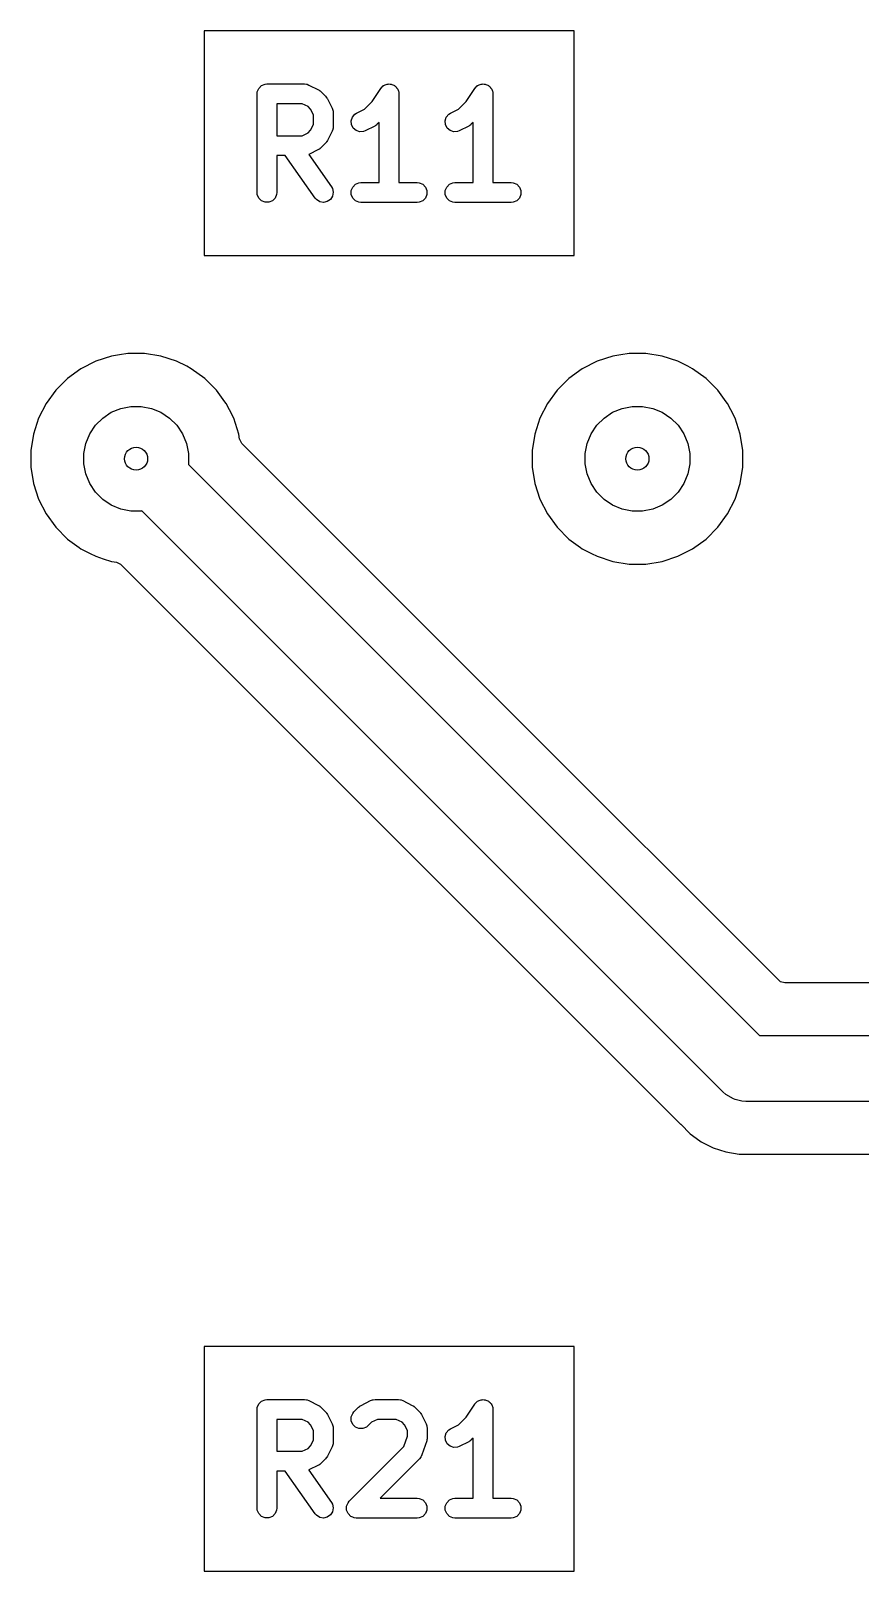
# Model space of a CAD drawing. Extents: x 20 to 124, y -124 to -20.
# Drawn here: x 48.33 to 60.94, y -68.91 to -45.49 of the extents above; entities that cross this region are included whole.
import ezdxf

# ---------------------------------------------------------------- set-up
doc = ezdxf.new("R2010")
doc.units = 0
doc.layers.add('BLACK', color=7, linetype='CONTINUOUS')
doc.layers.add('WHITE', color=7, linetype='CONTINUOUS')

msp = doc.modelspace()

# ---------------------------------------------------------------- linework, layer by layer
at = {"layer": 'BLACK', "linetype": 'CONTINUOUS'}
for p, q in [((56.588357, -45.494984), (50.963071, -45.494984)), ((50.963071, -45.494984), (50.963071, -48.911655)), ((56.588357, -45.874038), (56.588357, -45.494984)), ((56.588357, -48.910553), (56.588357, -45.874038)), ((51.793851, -46.369992), (51.835235, -46.328608)), ((51.835235, -46.328608), (51.889307, -46.30621)), ((51.889307, -46.30621), (51.918571, -46.303328)), ((51.918571, -46.303328), (52.49, -46.303328)), ((52.49, -46.303328), (52.519264, -46.30621)), ((52.519264, -46.30621), (52.524244, -46.308273)), ((52.524244, -46.308273), (52.529619, -46.308655)), ((52.529619, -46.308655), (52.557082, -46.319164)), ((52.557082, -46.319164), (52.699939, -46.390593)), ((53.651105, -46.36988), (53.669537, -46.347372)), ((53.669537, -46.347372), (53.681879, -46.339106)), ((53.681879, -46.339106), (53.692378, -46.328608)), ((53.692378, -46.328608), (53.705954, -46.322984)), ((53.705954, -46.322984), (53.718167, -46.314806)), ((53.718167, -46.314806), (53.732728, -46.311893)), ((53.732728, -46.311893), (53.74645, -46.30621)), ((53.74645, -46.30621), (53.761147, -46.30621)), ((53.761147, -46.30621), (53.775557, -46.303328)), ((53.775557, -46.303328), (53.790127, -46.30621)), ((53.790127, -46.30621), (53.804978, -46.30621)), ((53.804978, -46.30621), (53.818552, -46.311832)), ((53.818552, -46.311832), (53.832971, -46.314685)), ((53.832971, -46.314685), (53.845331, -46.322925)), ((53.845331, -46.322925), (53.85905, -46.328608)), ((53.85905, -46.328608), (53.869439, -46.338997)), ((53.869439, -46.338997), (53.88167, -46.347151)), ((53.88167, -46.347151), (53.889935, -46.359493)), ((53.889935, -46.359493), (53.900434, -46.369992)), ((55.079676, -46.36988), (55.098108, -46.347372)), ((55.098108, -46.347372), (55.11045, -46.339106)), ((55.11045, -46.339106), (55.120949, -46.328608)), ((55.120949, -46.328608), (55.134525, -46.322984)), ((55.134525, -46.322984), (55.146738, -46.314806)), ((55.146738, -46.314806), (55.161299, -46.311893)), ((55.161299, -46.311893), (55.175021, -46.30621)), ((55.175021, -46.30621), (55.189718, -46.30621)), ((55.189718, -46.30621), (55.204128, -46.303328)), ((55.204128, -46.303328), (55.218698, -46.30621)), ((55.218698, -46.30621), (55.233549, -46.30621)), ((55.233549, -46.30621), (55.247123, -46.311832)), ((55.247123, -46.311832), (55.261542, -46.314685)), ((55.261542, -46.314685), (55.273902, -46.322925)), ((55.273902, -46.322925), (55.287621, -46.328608)), ((55.287621, -46.328608), (55.29801, -46.338997)), ((55.29801, -46.338997), (55.310241, -46.347151)), ((55.310241, -46.347151), (55.318506, -46.359493)), ((55.318506, -46.359493), (55.329005, -46.369992)), ((51.768571, -46.453328), (51.771453, -46.424064)), ((51.768571, -47.953328), (51.768571, -46.453328)), ((51.771453, -46.424064), (51.793851, -46.369992)), ((52.699939, -46.390593), (52.712534, -46.398521)), ((52.712534, -46.398521), (52.716191, -46.400036)), ((52.716191, -46.400036), (52.720308, -46.403415)), ((52.720308, -46.403415), (52.724825, -46.406258)), ((52.724825, -46.406258), (52.727422, -46.409252)), ((52.727422, -46.409252), (52.738922, -46.41869)), ((52.738922, -46.41869), (52.810351, -46.490118)), ((52.810351, -46.490118), (52.819793, -46.501623)), ((52.819793, -46.501623), (52.822785, -46.504218)), ((52.822785, -46.504218), (52.825624, -46.508728)), ((52.825624, -46.508728), (52.829006, -46.512849)), ((52.829006, -46.512849), (52.830521, -46.516508)), ((52.830521, -46.516508), (52.83845, -46.529103)), ((52.83845, -46.529103), (52.909878, -46.671961)), ((53.401146, -46.687192), (53.516287, -46.572051)), ((53.516287, -46.572051), (53.650907, -46.370123)), ((53.650907, -46.370123), (53.650973, -46.370042)), ((53.650973, -46.370042), (53.650994, -46.369992)), ((53.650994, -46.369992), (53.651105, -46.36988)), ((53.900434, -46.369992), (53.906057, -46.383568)), ((53.906057, -46.383568), (53.914236, -46.395781)), ((53.914236, -46.395781), (53.917148, -46.410343)), ((53.917148, -46.410343), (53.922832, -46.424064)), ((53.922832, -46.424064), (53.925683, -46.453016)), ((53.925683, -46.453016), (53.925714, -46.45317)), ((53.925714, -46.45317), (53.925703, -46.453222)), ((53.925703, -46.453222), (53.925714, -46.453328)), ((53.925714, -46.453328), (53.925714, -47.803328)), ((54.829717, -46.687192), (54.944858, -46.572051)), ((54.944858, -46.572051), (55.079478, -46.370123)), ((55.079478, -46.370123), (55.079544, -46.370042)), ((55.079544, -46.370042), (55.079565, -46.369992)), ((55.079565, -46.369992), (55.079676, -46.36988)), ((55.329005, -46.369992), (55.334628, -46.383568)), ((55.334628, -46.383568), (55.342807, -46.395781)), ((55.342807, -46.395781), (55.345719, -46.410343)), ((55.345719, -46.410343), (55.351403, -46.424064)), ((55.351403, -46.424064), (55.354254, -46.453016)), ((55.354254, -46.453016), (55.354285, -46.45317)), ((55.354285, -46.45317), (55.354274, -46.453222)), ((55.354274, -46.453222), (55.354285, -46.453328)), ((55.354285, -46.453328), (55.354285, -47.803328)), ((52.45459, -46.603328), (52.068571, -46.603328)), ((52.068571, -46.603328), (52.068571, -47.089042)), ((52.544004, -46.648035), (52.45459, -46.603328)), ((52.581008, -46.685039), (52.544004, -46.648035)), ((52.625714, -46.774451), (52.581008, -46.685039)), ((52.625714, -46.917918), (52.625714, -46.774451)), ((52.909878, -46.671961), (52.920388, -46.699424)), ((52.920388, -46.699424), (52.920769, -46.704799)), ((52.920769, -46.704799), (52.922832, -46.709778)), ((52.922832, -46.709778), (52.925714, -46.739042)), ((52.925714, -46.739042), (52.925714, -46.953328)), ((53.198321, -46.863139), (53.216828, -46.807616)), ((53.216828, -46.807616), (53.255175, -46.763401)), ((53.255175, -46.763401), (53.280061, -46.747736)), ((53.280061, -46.747736), (53.401146, -46.687192)), ((54.626892, -46.863139), (54.645399, -46.807616)), ((54.645399, -46.807616), (54.683746, -46.763401)), ((54.683746, -46.763401), (54.708632, -46.747736)), ((54.708632, -46.747736), (54.829717, -46.687192)), ((52.45459, -47.089042), (52.544002, -47.044336)), ((52.544002, -47.044336), (52.581007, -47.007331)), ((52.581007, -47.007331), (52.625714, -46.917918)), ((52.909878, -47.020409), (52.83845, -47.163267)), ((52.920388, -46.992946), (52.909878, -47.020409)), ((52.920769, -46.98757), (52.920388, -46.992946)), ((52.922832, -46.982592), (52.920769, -46.98757)), ((52.925714, -46.953328), (52.922832, -46.982592)), ((53.20247, -46.921519), (53.198321, -46.863139)), ((53.228644, -46.973868), (53.20247, -46.921519)), ((53.272859, -47.012215), (53.228644, -46.973868)), ((53.328382, -47.030722), (53.272859, -47.012215)), ((53.386762, -47.026573), (53.328382, -47.030722)), ((53.414225, -47.016064), (53.386762, -47.026573)), ((53.557082, -46.944635), (53.414225, -47.016064)), ((53.569675, -46.936707), (53.557082, -46.944635)), ((53.573335, -46.935192), (53.569675, -46.936707)), ((53.577454, -46.93181), (53.573335, -46.935192)), ((53.581968, -46.92897), (53.577454, -46.93181)), ((53.584564, -46.925976), (53.581968, -46.92897)), ((53.596066, -46.916537), (53.584564, -46.925976)), ((53.625714, -46.886889), (53.596066, -46.916537)), ((53.625714, -47.803328), (53.625714, -46.886889)), ((54.631041, -46.921519), (54.626892, -46.863139)), ((54.657215, -46.973868), (54.631041, -46.921519)), ((54.70143, -47.012215), (54.657215, -46.973868)), ((54.756953, -47.030722), (54.70143, -47.012215)), ((54.815333, -47.026573), (54.756953, -47.030722)), ((54.842796, -47.016064), (54.815333, -47.026573)), ((54.985653, -46.944635), (54.842796, -47.016064)), ((54.998246, -46.936707), (54.985653, -46.944635)), ((55.001906, -46.935192), (54.998246, -46.936707)), ((55.006025, -46.93181), (55.001906, -46.935192)), ((55.010539, -46.92897), (55.006025, -46.93181)), ((55.013135, -46.925976), (55.010539, -46.92897)), ((55.024637, -46.916537), (55.013135, -46.925976)), ((55.054285, -46.886889), (55.024637, -46.916537)), ((55.054285, -47.803328), (55.054285, -46.886889)), ((52.068571, -47.089042), (52.45459, -47.089042)), ((52.712532, -47.29385), (52.699939, -47.301778)), ((52.716192, -47.292335), (52.712532, -47.29385)), ((52.720311, -47.288953), (52.716192, -47.292335)), ((52.724825, -47.286113), (52.720311, -47.288953)), ((52.727421, -47.283119), (52.724825, -47.286113)), ((52.738923, -47.27368), (52.727421, -47.283119)), ((52.810352, -47.202251), (52.738923, -47.27368)), ((52.819793, -47.190746), (52.810352, -47.202251)), ((52.822785, -47.188152), (52.819793, -47.190746)), ((52.825623, -47.183642), (52.822785, -47.188152)), ((52.829007, -47.17952), (52.825623, -47.183642)), ((52.830523, -47.175858), (52.829007, -47.17952)), ((52.83845, -47.163267), (52.830523, -47.175858)), ((52.197616, -47.389042), (52.068571, -47.389042)), ((52.068571, -47.389042), (52.068571, -47.953328)), ((52.652829, -48.039347), (52.197616, -47.389042)), ((52.557082, -47.373206), (52.553647, -47.37452)), ((52.553647, -47.37452), (52.898599, -47.867309)), ((52.699939, -47.301778), (52.557082, -47.373206)), ((51.771453, -47.982592), (51.768571, -47.953328)), ((51.793851, -48.036664), (51.771453, -47.982592)), ((52.065689, -47.982592), (52.043291, -48.036664)), ((52.068571, -47.953328), (52.065689, -47.982592)), ((52.898599, -47.867309), (52.91302, -47.892935)), ((52.91302, -47.892935), (52.925679, -47.950077)), ((52.925679, -47.950077), (52.915508, -48.007713)), ((53.200025, -47.924064), (53.222423, -47.869992)), ((53.200025, -47.982592), (53.200025, -47.924064)), ((53.222423, -48.036664), (53.200025, -47.982592)), ((53.222423, -47.869992), (53.263807, -47.828608)), ((53.263807, -47.828608), (53.317879, -47.80621)), ((53.317879, -47.80621), (53.347143, -47.803328)), ((53.347143, -47.803328), (53.625714, -47.803328)), ((53.925714, -47.803328), (54.204286, -47.803328)), ((54.204286, -47.803328), (54.23355, -47.80621)), ((54.23355, -47.80621), (54.287622, -47.828608)), ((54.287622, -47.828608), (54.329006, -47.869992)), ((54.329006, -47.869992), (54.351404, -47.924064)), ((54.351404, -47.982592), (54.329006, -48.036664)), ((54.351404, -47.924064), (54.351404, -47.982592)), ((54.628596, -47.924064), (54.650994, -47.869992)), ((54.628596, -47.982592), (54.628596, -47.924064)), ((54.650994, -48.036664), (54.628596, -47.982592)), ((54.650994, -47.869992), (54.692378, -47.828608)), ((54.692378, -47.828608), (54.74645, -47.80621)), ((54.74645, -47.80621), (54.775714, -47.803328)), ((54.775714, -47.803328), (55.054285, -47.803328)), ((55.354285, -47.803328), (55.632857, -47.803328)), ((55.632857, -47.803328), (55.662121, -47.80621)), ((55.662121, -47.80621), (55.716193, -47.828608)), ((55.716193, -47.828608), (55.757577, -47.869992)), ((55.757577, -47.869992), (55.779975, -47.924064)), ((55.779975, -47.982592), (55.757577, -48.036664)), ((55.779975, -47.924064), (55.779975, -47.982592)), ((51.835235, -48.078048), (51.793851, -48.036664)), ((51.889307, -48.100446), (51.835235, -48.078048)), ((51.947835, -48.100446), (51.889307, -48.100446)), ((52.001907, -48.078048), (51.947835, -48.100446)), ((52.043291, -48.036664), (52.001907, -48.078048)), ((52.671972, -48.061669), (52.652829, -48.039347)), ((52.721329, -48.093122), (52.671972, -48.061669)), ((52.778965, -48.103293), (52.721329, -48.093122)), ((52.836107, -48.090634), (52.778965, -48.103293)), ((52.884055, -48.05707), (52.836107, -48.090634)), ((52.915508, -48.007713), (52.884055, -48.05707)), ((53.263807, -48.078048), (53.222423, -48.036664)), ((53.317879, -48.100446), (53.263807, -48.078048)), ((53.347143, -48.103328), (53.317879, -48.100446)), ((54.204286, -48.103328), (53.347143, -48.103328)), ((54.23355, -48.100446), (54.204286, -48.103328)), ((54.287622, -48.078048), (54.23355, -48.100446)), ((54.329006, -48.036664), (54.287622, -48.078048)), ((54.692378, -48.078048), (54.650994, -48.036664)), ((54.74645, -48.100446), (54.692378, -48.078048)), ((54.775714, -48.103328), (54.74645, -48.100446)), ((55.632857, -48.103328), (54.775714, -48.103328)), ((55.662121, -48.100446), (55.632857, -48.103328)), ((55.716193, -48.078048), (55.662121, -48.100446)), ((55.757577, -48.036664), (55.716193, -48.078048)), ((50.963071, -48.911655), (56.588357, -48.911655)), ((56.588357, -48.911655), (56.588357, -48.910553)), ((49.315616, -50.51676), (49.091151, -50.631132)), ((49.555214, -50.43891), (49.315616, -50.51676)), ((49.679626, -50.419205), (49.555214, -50.43891)), ((49.804038, -50.3995), (49.679626, -50.419205)), ((50.055962, -50.3995), (49.804038, -50.3995)), ((50.304785, -50.43891), (50.055962, -50.3995)), ((50.544383, -50.51676), (50.304785, -50.43891)), ((50.698747, -50.595413), (50.544383, -50.51676)), ((56.935616, -50.51676), (56.711151, -50.631132)), ((57.175214, -50.43891), (56.935616, -50.51676)), ((57.299626, -50.419205), (57.175214, -50.43891)), ((57.424038, -50.3995), (57.299626, -50.419205)), ((57.675962, -50.3995), (57.424038, -50.3995)), ((57.924785, -50.43891), (57.675962, -50.3995)), ((58.164383, -50.51676), (57.924785, -50.43891)), ((58.318747, -50.595413), (58.164383, -50.51676)), ((48.887345, -50.779205), (48.709205, -50.957345)), ((48.88735, -50.779201), (48.887345, -50.779205)), ((49.091151, -50.631132), (48.88735, -50.779201)), ((50.768845, -50.63113), (50.698747, -50.595413)), ((50.768847, -50.631131), (50.768845, -50.63113)), ((50.768848, -50.631132), (50.768847, -50.631131)), ((50.972649, -50.779201), (50.768848, -50.631132)), ((50.972654, -50.779205), (50.972649, -50.779201)), ((51.150794, -50.957345), (50.972654, -50.779205)), ((56.507345, -50.779205), (56.329205, -50.957345)), ((56.50735, -50.779201), (56.507345, -50.779205)), ((56.711151, -50.631132), (56.50735, -50.779201)), ((58.388845, -50.63113), (58.318747, -50.595413)), ((58.388847, -50.631131), (58.388845, -50.63113)), ((58.388848, -50.631132), (58.388847, -50.631131)), ((58.592649, -50.779201), (58.388848, -50.631132)), ((58.592654, -50.779205), (58.592649, -50.779201)), ((58.770794, -50.957345), (58.592654, -50.779205)), ((48.709201, -50.95735), (48.561132, -51.161151)), ((48.709205, -50.957345), (48.709201, -50.95735)), ((51.150798, -50.95735), (51.150794, -50.957345)), ((51.279952, -51.135117), (51.150798, -50.95735)), ((56.329201, -50.95735), (56.181132, -51.161151)), ((56.329205, -50.957345), (56.329201, -50.95735)), ((58.770798, -50.95735), (58.770794, -50.957345)), ((58.899952, -51.135117), (58.770798, -50.95735)), ((48.561132, -51.161151), (48.44676, -51.385616)), ((49.552883, -51.294463), (49.697772, -51.234448)), ((49.697772, -51.234448), (49.851586, -51.203852)), ((49.851586, -51.203852), (50.008414, -51.203852)), ((50.008414, -51.203852), (50.162228, -51.234448)), ((50.162228, -51.234448), (50.307117, -51.294463)), ((51.29887, -51.161155), (51.279952, -51.135117)), ((51.348693, -51.258939), (51.29887, -51.161155)), ((51.413239, -51.385616), (51.348693, -51.258939)), ((56.181132, -51.161151), (56.06676, -51.385616)), ((57.172883, -51.294463), (57.317772, -51.234448)), ((57.317772, -51.234448), (57.471586, -51.203852)), ((57.471586, -51.203852), (57.628414, -51.203852)), ((57.628414, -51.203852), (57.782228, -51.234448)), ((57.782228, -51.234448), (57.927117, -51.294463)), ((58.91887, -51.161155), (58.899952, -51.135117)), ((58.968693, -51.258939), (58.91887, -51.161155)), ((59.033239, -51.385616), (58.968693, -51.258939)), ((48.44676, -51.385616), (48.36891, -51.625214)), ((49.224463, -51.622883), (49.311592, -51.492485)), ((49.311592, -51.492485), (49.422485, -51.381592)), ((49.422485, -51.381592), (49.552883, -51.294463)), ((50.307117, -51.294463), (50.437515, -51.381592)), ((50.437515, -51.381592), (50.548408, -51.492485)), ((50.548408, -51.492485), (50.635537, -51.622883)), ((51.49109, -51.625214), (51.413239, -51.385616)), ((56.06676, -51.385616), (55.98891, -51.625214)), ((56.844463, -51.622883), (56.931592, -51.492485)), ((56.931592, -51.492485), (57.042485, -51.381592)), ((57.042485, -51.381592), (57.172883, -51.294463)), ((57.927117, -51.294463), (58.057515, -51.381592)), ((58.057515, -51.381592), (58.168408, -51.492485)), ((58.168408, -51.492485), (58.255537, -51.622883)), ((59.033239, -51.385618), (59.033239, -51.385616)), ((59.033241, -51.385621), (59.033239, -51.385618)), ((59.11109, -51.625215), (59.033241, -51.385621)), ((48.36891, -51.625214), (48.3295, -51.874038)), ((49.164448, -51.767772), (49.224463, -51.622883)), ((50.635537, -51.622883), (50.695552, -51.767772)), ((51.502983, -51.700306), (51.49109, -51.625214)), ((51.50429, -51.707267), (51.502983, -51.700306)), ((51.537775, -51.76859), (51.50429, -51.707267)), ((55.98891, -51.625214), (55.9495, -51.874038)), ((56.784448, -51.767772), (56.844463, -51.622883)), ((58.255537, -51.622883), (58.315552, -51.767772)), ((59.1505, -51.874038), (59.11109, -51.625215)), ((48.3295, -51.874038), (48.3295, -52.125961)), ((49.133852, -51.921586), (49.164448, -51.767772)), ((49.133852, -52.078414), (49.133852, -51.921586)), ((50.695552, -51.767772), (50.726148, -51.921586)), ((50.726148, -51.921586), (50.726148, -52.078414)), ((51.643223, -51.874038), (51.537775, -51.76859)), ((54.680839, -54.911655), (51.643223, -51.874038)), ((55.9495, -51.874038), (55.9495, -52.125961)), ((56.753852, -51.921586), (56.784448, -51.767772)), ((56.753852, -52.078414), (56.753852, -51.921586)), ((58.315552, -51.767772), (58.346148, -51.921586)), ((58.346148, -51.921586), (58.346148, -52.078414)), ((59.1505, -52.125962), (59.1505, -51.874038)), ((48.3295, -52.125961), (48.36891, -52.374785)), ((49.164448, -52.232228), (49.133852, -52.078414)), ((50.726148, -52.078414), (50.724384, -52.087278)), ((50.724384, -52.087278), (59.407107, -60.77)), ((55.9495, -52.125961), (55.98891, -52.374785)), ((56.784448, -52.232228), (56.753852, -52.078414)), ((58.346148, -52.078414), (58.315552, -52.232228)), ((59.11109, -52.374785), (59.1505, -52.125962)), ((48.36891, -52.374785), (48.44676, -52.614383)), ((49.224463, -52.377117), (49.164448, -52.232228)), ((49.311592, -52.507515), (49.224463, -52.377117)), ((55.98891, -52.374785), (56.06676, -52.614383)), ((56.844463, -52.377117), (56.784448, -52.232228)), ((56.931592, -52.507515), (56.844463, -52.377117)), ((58.255537, -52.377117), (58.168408, -52.507515)), ((58.315552, -52.232228), (58.255537, -52.377117)), ((59.033241, -52.614379), (59.11109, -52.374785)), ((48.44676, -52.614383), (48.561132, -52.838848)), ((49.422485, -52.618408), (49.311592, -52.507515)), ((49.552883, -52.705537), (49.422485, -52.618408)), ((56.06676, -52.614383), (56.181132, -52.838848)), ((57.042485, -52.618408), (56.931592, -52.507515)), ((57.172883, -52.705537), (57.042485, -52.618408)), ((58.057515, -52.618408), (57.927117, -52.705537)), ((58.168408, -52.507515), (58.057515, -52.618408)), ((58.91887, -52.838845), (59.033241, -52.614379)), ((48.561132, -52.838848), (48.709201, -53.042649)), ((49.697772, -52.765552), (49.552883, -52.705537)), ((49.851586, -52.796148), (49.697772, -52.765552)), ((50.008414, -52.796148), (49.851586, -52.796148)), ((50.017278, -52.794384), (50.008414, -52.796148)), ((58.846447, -61.623554), (50.017278, -52.794384)), ((56.181132, -52.838848), (56.329201, -53.042649)), ((57.317772, -52.765552), (57.172883, -52.705537)), ((57.471586, -52.796148), (57.317772, -52.765552)), ((57.628414, -52.796148), (57.471586, -52.796148)), ((57.782228, -52.765552), (57.628414, -52.796148)), ((57.927117, -52.705537), (57.782228, -52.765552)), ((58.770793, -53.042656), (58.91887, -52.838845)), ((48.709201, -53.042649), (48.709205, -53.042654)), ((48.709205, -53.042654), (48.887345, -53.220794)), ((56.329201, -53.042649), (56.329205, -53.042654)), ((56.329205, -53.042654), (56.507345, -53.220794)), ((58.592656, -53.220793), (58.770793, -53.042656)), ((48.887345, -53.220794), (48.88735, -53.220798)), ((48.88735, -53.220798), (49.065117, -53.349952)), ((49.065117, -53.349952), (49.091155, -53.36887)), ((49.091155, -53.36887), (49.234184, -53.441747)), ((56.507345, -53.220794), (56.50735, -53.220798)), ((56.50735, -53.220798), (56.685117, -53.349952)), ((56.685117, -53.349952), (56.711155, -53.36887)), ((56.711155, -53.36887), (56.854184, -53.441747)), ((58.164379, -53.483241), (58.388845, -53.36887)), ((58.388845, -53.36887), (58.592656, -53.220793)), ((49.234184, -53.441747), (49.315616, -53.483239)), ((49.315616, -53.483239), (49.315618, -53.483239)), ((49.315618, -53.483239), (49.315621, -53.483241)), ((49.315621, -53.483241), (49.428993, -53.520078)), ((49.428993, -53.520078), (49.555214, -53.56109)), ((49.555214, -53.56109), (49.594439, -53.567302)), ((49.594439, -53.567302), (49.630306, -53.572983)), ((49.630306, -53.572983), (49.693441, -53.602912)), ((49.693441, -53.602912), (49.69859, -53.607775)), ((49.69859, -53.607775), (58.204908, -62.114092)), ((56.854184, -53.441747), (56.935616, -53.483239)), ((56.935616, -53.483239), (56.935618, -53.483239)), ((56.935618, -53.483239), (56.935621, -53.483241)), ((56.935621, -53.483241), (57.175215, -53.56109)), ((57.175215, -53.56109), (57.424038, -53.6005)), ((57.424038, -53.6005), (57.424039, -53.6005)), ((57.424039, -53.6005), (57.675961, -53.6005)), ((57.675961, -53.6005), (57.675962, -53.6005)), ((57.675962, -53.6005), (57.924785, -53.56109)), ((57.924785, -53.56109), (58.164379, -53.483241)), ((55.584399, -55.815215), (54.680839, -54.911655)), ((57.643222, -57.874038), (55.584399, -55.815215)), ((57.726031, -57.956847), (57.643222, -57.874038)), ((59.702365, -59.933181), (57.726031, -57.956847)), ((59.723007, -59.949815), (59.702365, -59.933181)), ((59.790046, -59.9695), (59.723007, -59.949815)), ((76.208858, -59.9695), (59.790046, -59.9695)), ((59.407107, -60.77), (76.906571, -60.77)), ((58.895603, -61.666661), (58.846447, -61.623554)), ((58.895619, -61.666677), (58.895603, -61.666661)), ((59.008658, -61.73194), (58.895619, -61.666677)), ((59.035301, -61.739079), (59.008658, -61.73194)), ((59.134737, -61.765723), (59.035301, -61.739079)), ((59.134752, -61.765723), (59.134737, -61.765723)), ((59.2, -61.77), (59.134752, -61.765723)), ((76.906571, -61.77), (59.2, -61.77)), ((58.204908, -62.114092), (58.204922, -62.114107)), ((58.204922, -62.114107), (58.208033, -62.117218)), ((58.208033, -62.117218), (58.208034, -62.117219)), ((58.208034, -62.117219), (58.352781, -62.261966)), ((58.352781, -62.261966), (58.352784, -62.261968)), ((58.352784, -62.261968), (58.352785, -62.261969)), ((58.352785, -62.261969), (58.441957, -62.326756)), ((58.441957, -62.326756), (58.441959, -62.326757)), ((58.441959, -62.326757), (58.441962, -62.326759)), ((58.441962, -62.326759), (58.51839, -62.382287)), ((58.51839, -62.382287), (58.607847, -62.427867)), ((58.607847, -62.427867), (58.700781, -62.475221)), ((58.700781, -62.475221), (58.700784, -62.475222)), ((58.700784, -62.475222), (58.798124, -62.506849)), ((58.798124, -62.506849), (58.895466, -62.538477)), ((58.895466, -62.538477), (59.097648, -62.5705)), ((59.097648, -62.5705), (59.097649, -62.5705)), ((59.097649, -62.5705), (59.302352, -62.5705)), ((59.302352, -62.5705), (76.208858, -62.5705)), ((56.588357, -65.494984), (50.963071, -65.494984)), ((50.963071, -65.494984), (50.963071, -68.911655)), ((56.588357, -65.874038), (56.588357, -65.494984)), ((56.588357, -68.911655), (56.588357, -65.874038)), ((51.768571, -66.453328), (51.771453, -66.424064)), ((51.768571, -67.953328), (51.768571, -66.453328)), ((51.771453, -66.424064), (51.793851, -66.369992)), ((51.793851, -66.369992), (51.835235, -66.328608)), ((51.835235, -66.328608), (51.889307, -66.30621)), ((51.889307, -66.30621), (51.918571, -66.303328)), ((51.918571, -66.303328), (52.49, -66.303328)), ((52.49, -66.303328), (52.519264, -66.30621)), ((52.519264, -66.30621), (52.524244, -66.308273)), ((52.524244, -66.308273), (52.529619, -66.308655)), ((52.529619, -66.308655), (52.557082, -66.319164)), ((52.557082, -66.319164), (52.699939, -66.390593)), ((52.699939, -66.390593), (52.712534, -66.398521)), ((52.712534, -66.398521), (52.716191, -66.400036)), ((52.716191, -66.400036), (52.720308, -66.403415)), ((52.720308, -66.403415), (52.724825, -66.406258)), ((52.724825, -66.406258), (52.727422, -66.409252)), ((52.727422, -66.409252), (52.738922, -66.41869)), ((52.738922, -66.41869), (52.810351, -66.490118)), ((52.810351, -66.490118), (52.819793, -66.501623)), ((52.819793, -66.501623), (52.822785, -66.504218)), ((53.222422, -66.51285), (53.241077, -66.490119)), ((53.241077, -66.490119), (53.312505, -66.418691)), ((53.312505, -66.418691), (53.324007, -66.40925)), ((53.324007, -66.40925), (53.326603, -66.406258)), ((53.326603, -66.406258), (53.331112, -66.403419)), ((53.331112, -66.403419), (53.335235, -66.400036)), ((53.335235, -66.400036), (53.338897, -66.398519)), ((53.338897, -66.398519), (53.351489, -66.390593)), ((53.351489, -66.390593), (53.494347, -66.319164)), ((53.494347, -66.319164), (53.52181, -66.308654)), ((53.52181, -66.308654), (53.527187, -66.308271)), ((53.527187, -66.308271), (53.532165, -66.30621)), ((53.532165, -66.30621), (53.561429, -66.303328)), ((53.561429, -66.303328), (53.918571, -66.303328)), ((53.918571, -66.303328), (53.947835, -66.30621)), ((53.947835, -66.30621), (53.952812, -66.308271)), ((53.952812, -66.308271), (53.95819, -66.308654)), ((53.95819, -66.308654), (53.985653, -66.319164)), ((53.985653, -66.319164), (54.128511, -66.390593)), ((54.128511, -66.390593), (54.141104, -66.39852)), ((54.141104, -66.39852), (54.144764, -66.400036)), ((54.144764, -66.400036), (54.148883, -66.403417)), ((54.148883, -66.403417), (54.153397, -66.406258)), ((54.153397, -66.406258), (54.155993, -66.409251)), ((54.155993, -66.409251), (54.167495, -66.418691)), ((54.167495, -66.418691), (54.238923, -66.490119)), ((54.238923, -66.490119), (54.248363, -66.501621)), ((54.248363, -66.501621), (54.251356, -66.504217)), ((54.944858, -66.572051), (55.079478, -66.370123)), ((55.079478, -66.370123), (55.079544, -66.370042)), ((55.079544, -66.370042), (55.079565, -66.369992)), ((55.079565, -66.369992), (55.079676, -66.36988)), ((55.079676, -66.36988), (55.098108, -66.347372)), ((55.098108, -66.347372), (55.11045, -66.339106)), ((55.11045, -66.339106), (55.120949, -66.328608)), ((55.120949, -66.328608), (55.134525, -66.322984)), ((55.134525, -66.322984), (55.146738, -66.314806)), ((55.146738, -66.314806), (55.161299, -66.311893)), ((55.161299, -66.311893), (55.175021, -66.30621)), ((55.175021, -66.30621), (55.189718, -66.30621)), ((55.189718, -66.30621), (55.204128, -66.303328)), ((55.204128, -66.303328), (55.218698, -66.30621)), ((55.218698, -66.30621), (55.233549, -66.30621)), ((55.233549, -66.30621), (55.247123, -66.311832)), ((55.247123, -66.311832), (55.261542, -66.314685)), ((55.261542, -66.314685), (55.273902, -66.322925)), ((55.273902, -66.322925), (55.287621, -66.328608)), ((55.287621, -66.328608), (55.29801, -66.338997)), ((55.29801, -66.338997), (55.310241, -66.347151)), ((55.310241, -66.347151), (55.318506, -66.359493)), ((55.318506, -66.359493), (55.329005, -66.369992)), ((55.329005, -66.369992), (55.334628, -66.383568)), ((55.334628, -66.383568), (55.342807, -66.395781)), ((55.342807, -66.395781), (55.345719, -66.410343)), ((55.345719, -66.410343), (55.351403, -66.424064)), ((55.351403, -66.424064), (55.354254, -66.453016)), ((55.354254, -66.453016), (55.354285, -66.45317)), ((55.354285, -66.45317), (55.354274, -66.453222)), ((55.354274, -66.453222), (55.354285, -66.453328)), ((55.354285, -66.453328), (55.354285, -67.803328)), ((52.45459, -66.603328), (52.068571, -66.603328)), ((52.068571, -66.603328), (52.068571, -67.089042)), ((52.544004, -66.648035), (52.45459, -66.603328)), ((52.581008, -66.685039), (52.544004, -66.648035)), ((52.625714, -66.774451), (52.581008, -66.685039)), ((52.822785, -66.504218), (52.825624, -66.508728)), ((52.825624, -66.508728), (52.829006, -66.512849)), ((52.829006, -66.512849), (52.830521, -66.516508)), ((52.830521, -66.516508), (52.83845, -66.529103)), ((52.83845, -66.529103), (52.909878, -66.671961)), ((52.909878, -66.671961), (52.920388, -66.699424)), ((52.920388, -66.699424), (52.920769, -66.704799)), ((52.920769, -66.704799), (52.922832, -66.709778)), ((52.922832, -66.709778), (52.925714, -66.739042)), ((53.200025, -66.566922), (53.222422, -66.51285)), ((53.200025, -66.625448), (53.200025, -66.566922)), ((53.222422, -66.67952), (53.200025, -66.625448)), ((53.263808, -66.720906), (53.222422, -66.67952)), ((53.31788, -66.743303), (53.263808, -66.720906)), ((53.430478, -66.720906), (53.376406, -66.743303)), ((53.453209, -66.702251), (53.430478, -66.720906)), ((53.507425, -66.648035), (53.453209, -66.702251)), ((53.596839, -66.603328), (53.507425, -66.648035)), ((53.883161, -66.603328), (53.596839, -66.603328)), ((53.972575, -66.648035), (53.883161, -66.603328)), ((54.009579, -66.685039), (53.972575, -66.648035)), ((54.054286, -66.774452), (54.009579, -66.685039)), ((54.251356, -66.504217), (54.254194, -66.508726)), ((54.254194, -66.508726), (54.257578, -66.512849)), ((54.257578, -66.512849), (54.259094, -66.516511)), ((54.259094, -66.516511), (54.267021, -66.529103)), ((54.267021, -66.529103), (54.33845, -66.671959)), ((54.33845, -66.671959), (54.348959, -66.699423)), ((54.348959, -66.699423), (54.34934, -66.704797)), ((54.34934, -66.704797), (54.351404, -66.709778)), ((54.351404, -66.709778), (54.354286, -66.739042)), ((54.708632, -66.747736), (54.829717, -66.687192)), ((54.829717, -66.687192), (54.944858, -66.572051)), ((52.581007, -67.007331), (52.625714, -66.917918)), ((52.625714, -66.917918), (52.625714, -66.774451)), ((52.925714, -66.953328), (52.922832, -66.982592)), ((52.925714, -66.739042), (52.925714, -66.953328)), ((53.376406, -66.743303), (53.31788, -66.743303)), ((54.001752, -67.015157), (54.054286, -66.857559)), ((54.054286, -66.857559), (54.054286, -66.774452)), ((54.346588, -66.929335), (54.275159, -67.14362)), ((54.349887, -66.914825), (54.346588, -66.929335)), ((54.351404, -66.911164), (54.349887, -66.914825)), ((54.351926, -66.905855), (54.351404, -66.911164)), ((54.353108, -66.900661), (54.351926, -66.905855)), ((54.354286, -66.8819), (54.352827, -66.896711)), ((54.352827, -66.896711), (54.353108, -66.900661)), ((54.354286, -66.739042), (54.354286, -66.8819)), ((54.626892, -66.863139), (54.645399, -66.807616)), ((54.631041, -66.921519), (54.626892, -66.863139)), ((54.657215, -66.973868), (54.631041, -66.921519)), ((54.645399, -66.807616), (54.683746, -66.763401)), ((54.683746, -66.763401), (54.708632, -66.747736)), ((54.985653, -66.944635), (54.842796, -67.016064)), ((54.998246, -66.936707), (54.985653, -66.944635)), ((55.001906, -66.935192), (54.998246, -66.936707)), ((55.006025, -66.93181), (55.001906, -66.935192)), ((55.010539, -66.92897), (55.006025, -66.93181)), ((55.013135, -66.925976), (55.010539, -66.92897)), ((55.024637, -66.916537), (55.013135, -66.925976)), ((55.054285, -66.886889), (55.024637, -66.916537)), ((55.054285, -67.803328), (55.054285, -66.886889)), ((52.068571, -67.089042), (52.45459, -67.089042)), ((52.45459, -67.089042), (52.544002, -67.044336)), ((52.544002, -67.044336), (52.581007, -67.007331)), ((52.810352, -67.202251), (52.738923, -67.27368)), ((52.819793, -67.190746), (52.810352, -67.202251)), ((52.822785, -67.188152), (52.819793, -67.190746)), ((52.825623, -67.183642), (52.822785, -67.188152)), ((52.829007, -67.17952), (52.825623, -67.183642)), ((52.830523, -67.175858), (52.829007, -67.17952)), ((52.83845, -67.163267), (52.830523, -67.175858)), ((52.909878, -67.020409), (52.83845, -67.163267)), ((52.920388, -66.992946), (52.909878, -67.020409)), ((52.920769, -66.98757), (52.920388, -66.992946)), ((52.922832, -66.982592), (52.920769, -66.98757)), ((53.169648, -67.847262), (54.001752, -67.015157)), ((54.238923, -67.202251), (53.637846, -67.803328)), ((54.257578, -67.179521), (54.238923, -67.202251)), ((54.259641, -67.174539), (54.257578, -67.179521)), ((54.263171, -67.17047), (54.259641, -67.174539)), ((54.275159, -67.14362), (54.263171, -67.17047)), ((54.70143, -67.012215), (54.657215, -66.973868)), ((54.756953, -67.030722), (54.70143, -67.012215)), ((54.815333, -67.026573), (54.756953, -67.030722)), ((54.842796, -67.016064), (54.815333, -67.026573)), ((52.197616, -67.389042), (52.068571, -67.389042)), ((52.068571, -67.389042), (52.068571, -67.953328)), ((52.652829, -68.039347), (52.197616, -67.389042)), ((52.557082, -67.373206), (52.553647, -67.37452)), ((52.553647, -67.37452), (52.898599, -67.867309)), ((52.699939, -67.301778), (52.557082, -67.373206)), ((52.712532, -67.29385), (52.699939, -67.301778)), ((52.716192, -67.292335), (52.712532, -67.29385)), ((52.720311, -67.288953), (52.716192, -67.292335)), ((52.724825, -67.286113), (52.720311, -67.288953)), ((52.727421, -67.283119), (52.724825, -67.286113)), ((52.738923, -67.27368), (52.727421, -67.283119)), ((52.898599, -67.867309), (52.91302, -67.892935)), ((52.91302, -67.892935), (52.925679, -67.950077)), ((53.128596, -67.924065), (53.150993, -67.869993)), ((53.150993, -67.869993), (53.169648, -67.847262)), ((53.637846, -67.803328), (54.204286, -67.803328)), ((54.204286, -67.803328), (54.23355, -67.80621)), ((54.23355, -67.80621), (54.287622, -67.828608)), ((54.287622, -67.828608), (54.329006, -67.869992)), ((54.329006, -67.869992), (54.351404, -67.924064)), ((54.628596, -67.924064), (54.650994, -67.869992)), ((54.650994, -67.869992), (54.692378, -67.828608)), ((54.692378, -67.828608), (54.74645, -67.80621)), ((54.74645, -67.80621), (54.775714, -67.803328)), ((54.775714, -67.803328), (55.054285, -67.803328)), ((55.354285, -67.803328), (55.632857, -67.803328)), ((55.632857, -67.803328), (55.662121, -67.80621)), ((55.662121, -67.80621), (55.716193, -67.828608)), ((55.716193, -67.828608), (55.757577, -67.869992)), ((55.757577, -67.869992), (55.779975, -67.924064)), ((51.771453, -67.982592), (51.768571, -67.953328)), ((51.793851, -68.036664), (51.771453, -67.982592)), ((51.835235, -68.078048), (51.793851, -68.036664)), ((51.889307, -68.100446), (51.835235, -68.078048)), ((51.947835, -68.100446), (51.889307, -68.100446)), ((52.001907, -68.078048), (51.947835, -68.100446)), ((52.043291, -68.036664), (52.001907, -68.078048)), ((52.065689, -67.982592), (52.043291, -68.036664)), ((52.068571, -67.953328), (52.065689, -67.982592)), ((52.671972, -68.061669), (52.652829, -68.039347)), ((52.721329, -68.093122), (52.671972, -68.061669)), ((52.778965, -68.103293), (52.721329, -68.093122)), ((52.836107, -68.090634), (52.778965, -68.103293)), ((52.884055, -68.05707), (52.836107, -68.090634)), ((52.915508, -68.007713), (52.884055, -68.05707)), ((52.925679, -67.950077), (52.915508, -68.007713)), ((53.128596, -67.982591), (53.128596, -67.924065)), ((53.150993, -68.036663), (53.128596, -67.982591)), ((53.192379, -68.078049), (53.150993, -68.036663)), ((53.222762, -68.090634), (53.192379, -68.078049)), ((53.24645, -68.100446), (53.222762, -68.090634)), ((53.275714, -68.103328), (53.24645, -68.100446)), ((54.204286, -68.103328), (53.275714, -68.103328)), ((54.23355, -68.100446), (54.204286, -68.103328)), ((54.287622, -68.078048), (54.23355, -68.100446)), ((54.329006, -68.036664), (54.287622, -68.078048)), ((54.351404, -67.982592), (54.329006, -68.036664)), ((54.351404, -67.924064), (54.351404, -67.982592)), ((54.628596, -67.982592), (54.628596, -67.924064)), ((54.650994, -68.036664), (54.628596, -67.982592)), ((54.692378, -68.078048), (54.650994, -68.036664)), ((54.74645, -68.100446), (54.692378, -68.078048)), ((54.775714, -68.103328), (54.74645, -68.100446)), ((55.632857, -68.103328), (54.775714, -68.103328)), ((55.662121, -68.100446), (55.632857, -68.103328)), ((55.716193, -68.078048), (55.662121, -68.100446)), ((55.757577, -68.036664), (55.716193, -68.078048)), ((55.779975, -67.982592), (55.757577, -68.036664)), ((55.779975, -67.924064), (55.779975, -67.982592)), ((50.963071, -68.911655), (56.588357, -68.911655))]:
    msp.add_line(p, q, dxfattribs=at)
at = {"layer": 'BLACK'}
for centre in [(49.93, -52), (57.55, -52)]:
    msp.add_circle(centre, 0.175, dxfattribs=at)
at = {"layer": 'WHITE'}
for centre in [(49.93, -52), (57.55, -52)]:
    msp.add_circle(centre, 0.175, dxfattribs=at)

doc.saveas('drawing.dxf')
